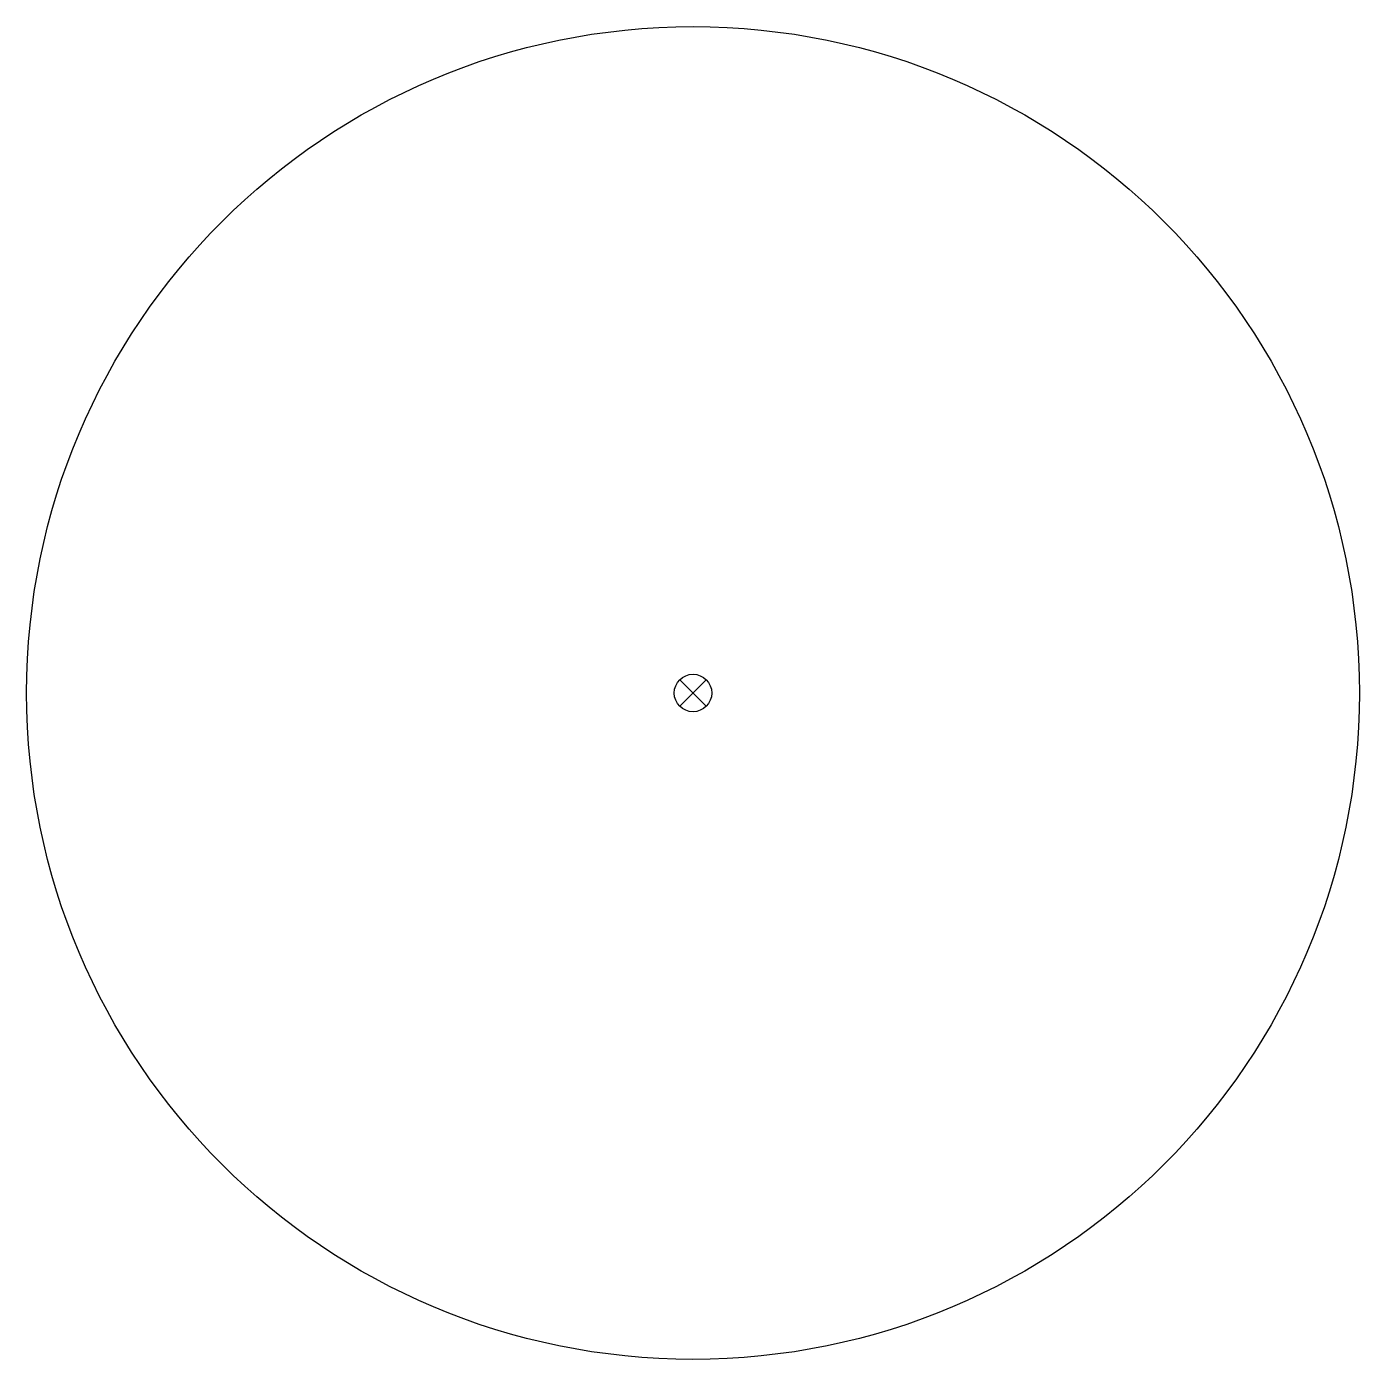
# Model space of a CAD drawing. Header units: millimetres. Extents: x -2000 to 2000, y -2000 to 2000.
import ezdxf

# ---------------------------------------------------------------- set-up
doc = ezdxf.new("R2010")
doc.units = ezdxf.units.MM
doc.header["$MEASUREMENT"] = 0
doc.layers.add('A-PCCC-Phu', color=250, linetype='Continuous', plot=False)

msp = doc.modelspace()

# ---------------------------------------------------------------- linework, layer by layer
for p, q in [((-39.8, -39.8), (39.8, 39.8)), ((-39.8, 39.8), (39.8, -39.8))]:
    msp.add_line(p, q)
msp.add_circle((0, 0), 56.2)
at = {"layer": 'A-PCCC-Phu', "color": 250}
msp.add_circle((0, 0), 2000, dxfattribs=at)

doc.saveas('drawing.dxf')
